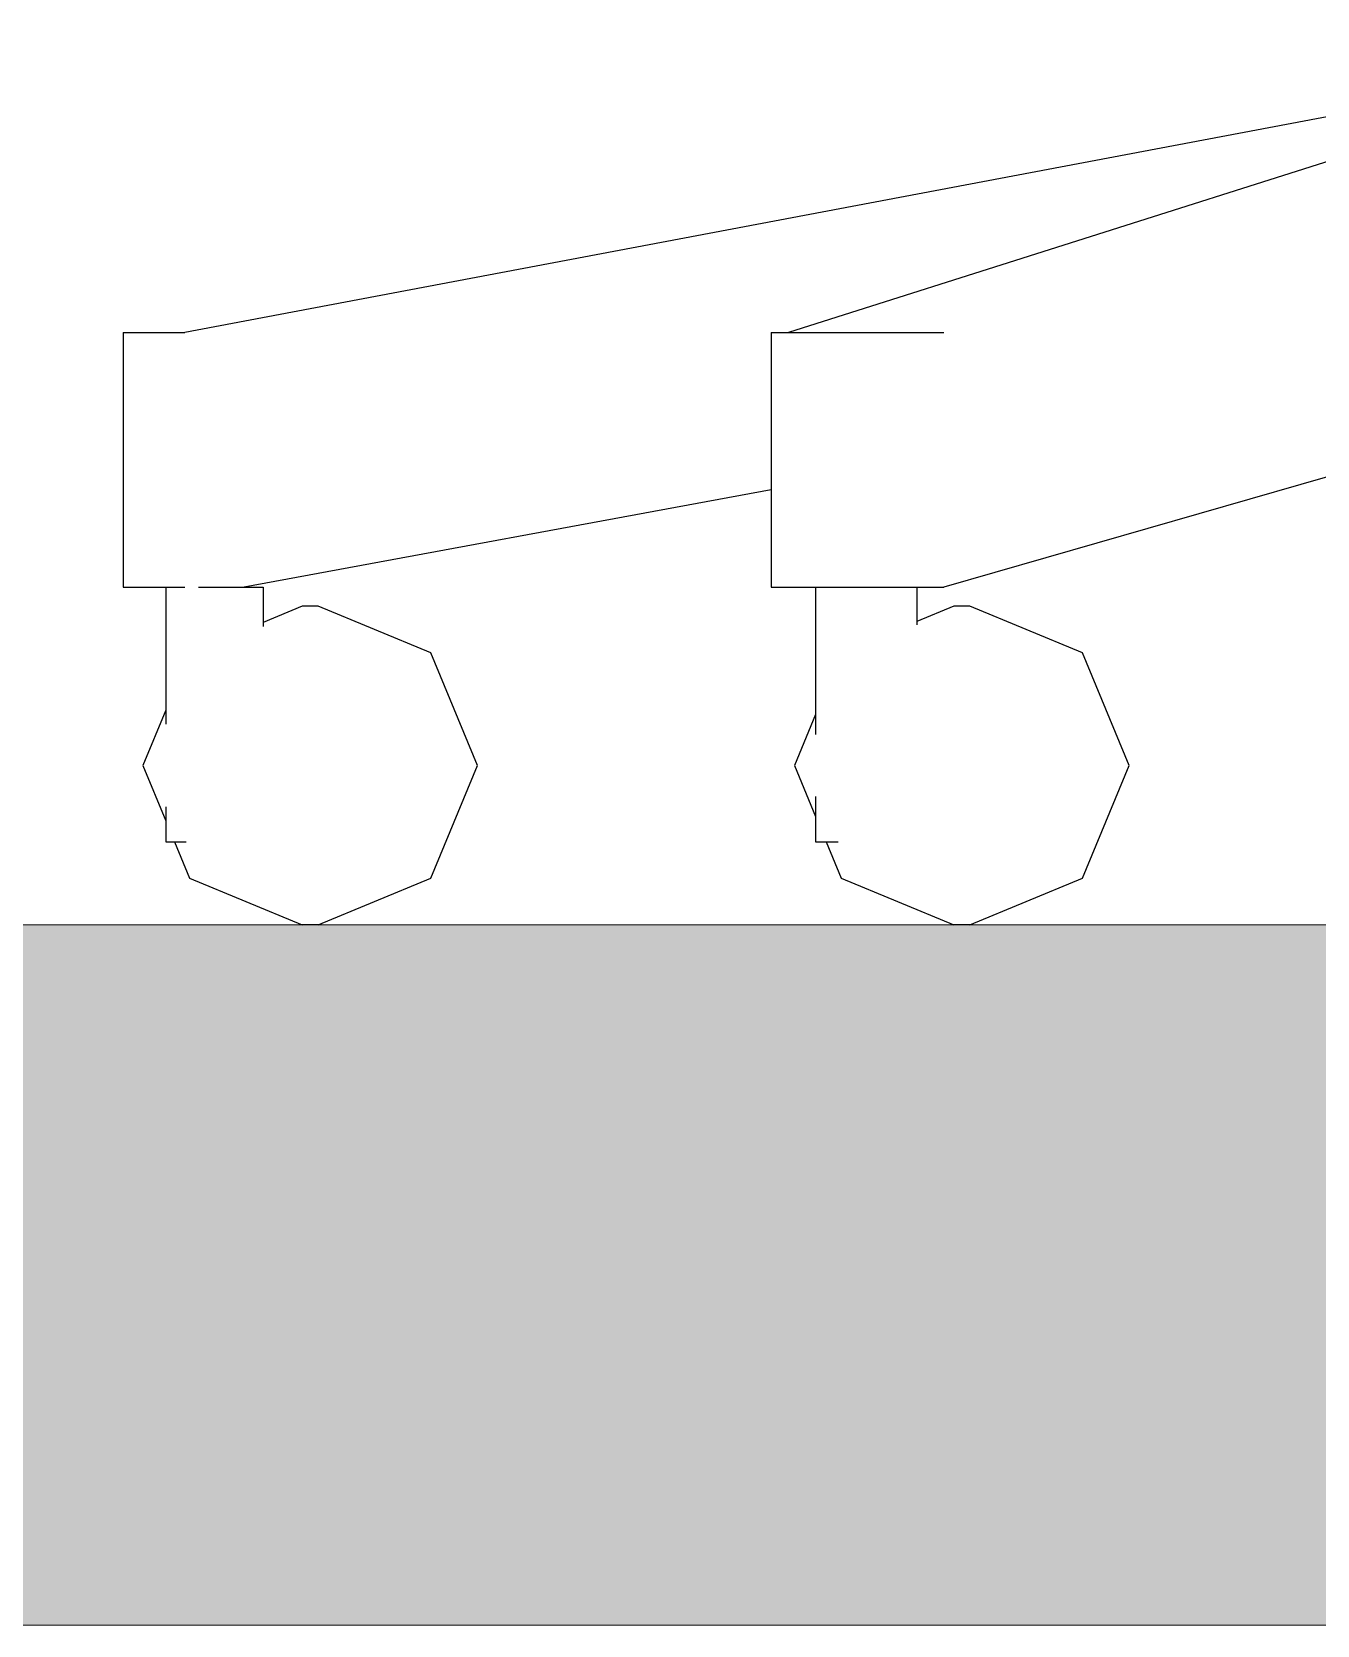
# Model space of a CAD drawing. Header units: millimetres. Extents: x 2336463 to 2579121, y 595385 to 778077.
# Drawn here: x 2524808.9 to 2525010.7, y 663476.2 to 663726.4 of the extents above; entities that cross this region are included whole.
import ezdxf

# ---------------------------------------------------------------- set-up
doc = ezdxf.new("R2010")
doc.units = ezdxf.units.MM
doc.header["$MEASUREMENT"] = 0
doc.linetypes.add('Wipeout_Contour', pattern=[1000, 0, -1000])
doc.layers.add('1 Планировка_Ном._пера__1', color=7, linetype='Continuous', lineweight=13)
doc.layers.add('Конструктив - Стены Несущие_Ном._пера__1', color=7, linetype='Continuous', lineweight=13)
doc.layers.add('Интерьер - Мебель', color=7, linetype='Continuous')
doc.layers.add('Интерьер - Мебель_Ном._пера__62', color=7, linetype='Continuous', lineweight=25, true_color=0xaaaaaa)

msp = doc.modelspace()

# ---------------------------------------------------------------- hatches: boundary and pattern name
at = {"layer": 'Конструктив - Стены Несущие_Ном._пера__1', "linetype": 'Continuous', "lineweight": 13}
h = msp.add_hatch(dxfattribs=at)
h.set_pattern_fill('AR_CONC', style=0, pattern_type=2)
h.set_pattern_definition([(50, (2086872.01, 585813.69), (-182.18467, 15.939086), [19.05, -209.55]), (355, (2086872.01, 585813.69), (-35.24342, 191.056845), [15.24, -167.640584]), (100.451445, (2086887.2, 585812.36), (146.94125, 175.11775), [16.19001, -178.090245]), (46.1842, (2086872.01, 585864.49), (-271.07904, 42.04233), [28.575, -314.325]), (96.63556, (2086894.6, 585860.98), (237.40413, 247.42612), [24.28502, -267.1356]), (351.18415, (2086872.01, 585864.49), (237.40413, 247.42612), [22.85997, -251.45973]), (21, (2086897.41, 585851.79), (-151.61439, 102.2652), [19.05, -209.55]), (326, (2086897.41, 585851.79), (61.80203, 184.18797), [15.24, -167.64]), (71.451445, (2086910.05, 585843.26), (213.41642, 81.92277), [16.19001, -178.08994]), (37.5, (2086872.015, 585813.686), (3.088603, 84.555039), [0, -165.608, 0, -170.18, 0, -168.275]), (7.5, (2086872.015, 585813.69), (66.819663, 100.180575), [0, -97.028, 0, -161.798, 0, -64.135]), (327.5, (2086815.37, 585813.686), (-135.590595, 5.728744), [0, -63.5, 0, -198.12, 0, -262.89]), (317.5, (2086789.97, 585813.69), (148.12918, 25.42649), [0, -82.55, 0, -131.572, 0, -186.69])])
h.paths.add_polyline_path([(2521493.96, 663476.17), (2527093.96, 663476.17), (2527093.96, 663586.17), (2521493.96, 663586.17)])

# ---------------------------------------------------------------- linework, layer by layer
at = {"layer": '1 Планировка_Ном._пера__1', "color": 7, "linetype": 'Continuous', "lineweight": 13}
msp.add_line((2527093.96, 663476.17), (2521493.96, 663476.17), dxfattribs=at)
at = {"layer": 'Конструктив - Стены Несущие_Ном._пера__1', "color": 7, "linetype": 'Continuous', "lineweight": 13, "flags": 128}
msp.add_lwpolyline([(2521493.96, 663476.17), (2527093.96, 663476.17), (2527093.96, 663586.17), (2521493.96, 663586.17)], close=True, dxfattribs=at)

# ---------------------------------------------------------------- wipeouts: each hides what was drawn before it
at = {"color": 254, "linetype": 'Wipeout_Contour', "lineweight": 0, "ltscale": 15664113.58435454}
msp.add_wipeout([(2524832.88, 663639.17), (2524925, 663656.56), (2524925, 663679.17), (2524927.69, 663679.17), (2525066.73, 663723.31), (2524832.88, 663679.17)], dxfattribs=at).dxf.layer = 'Интерьер - Мебель'
at = {"color": 254, "linetype": 'Wipeout_Contour', "lineweight": 0, "ltscale": 10442358.2875477}
msp.add_wipeout([(2524824.1, 663679.17), (2524823.19, 663679.17), (2524823.19, 663639.17), (2524824.1, 663639.17)], dxfattribs=at).dxf.layer = 'Интерьер - Мебель'
at = {"color": 254, "linetype": 'Wipeout_Contour', "lineweight": 0, "ltscale": 10442325.2565223}
msp.add_wipeout([(2524830.37, 663605.05), (2524829.89, 663604.67), (2524829.89, 663599.17), (2524830.37, 663599.17)], dxfattribs=at).dxf.layer = 'Интерьер - Мебель'
at = {"color": 254, "linetype": 'Wipeout_Contour', "lineweight": 0, "ltscale": 10442724.31141918}
msp.add_wipeout([(2524931.95, 663599.17), (2524935.17, 663599.17), (2524935.17, 663599.94), (2524931.95, 663606.31)], dxfattribs=at).dxf.layer = 'Интерьер - Мебель'

# ---------------------------------------------------------------- next in the draw order: wipeouts: each hides what was drawn before it
at = {"color": 254, "linetype": 'Wipeout_Contour', "lineweight": 0, "ltscale": 18275714.81741901}
msp.add_wipeout([(2525066.73, 663723.31), (2524927.69, 663679.17), (2524952.12, 663679.17), (2525105.53, 663723.31), (2525093.25, 663724.28), (2525084.18, 663723.88), (2525083.02, 663724.16)], dxfattribs=at).dxf.layer = 'Интерьер - Мебель'
at = {"color": 254, "linetype": 'Wipeout_Contour', "lineweight": 0, "ltscale": 10442569.06637224}
msp.add_wipeout([(2524832.88, 663639.17), (2524842.21, 663639.17), (2524925, 663654.44), (2524925, 663656.56)], dxfattribs=at).dxf.layer = 'Интерьер - Мебель'
at = {"color": 254, "linetype": 'Wipeout_Contour', "lineweight": 0, "ltscale": 7831746.957656892}
msp.add_wipeout([(2524830.37, 663605.05), (2524830.37, 663599.17), (2524833.08, 663599.17)], dxfattribs=at).dxf.layer = 'Интерьер - Мебель'
at = {"color": 254, "linetype": 'Wipeout_Contour', "lineweight": 0, "ltscale": 7832047.440597462}
msp.add_wipeout([(2524935.17, 663599.17), (2524935.51, 663599.17), (2524935.17, 663599.94)], dxfattribs=at).dxf.layer = 'Интерьер - Мебель'

# ---------------------------------------------------------------- next in the draw order: wipeouts: each hides what was drawn before it
at = {"color": 254, "linetype": 'Wipeout_Contour', "lineweight": 0, "ltscale": 10443174.49730428}
msp.add_wipeout([(2524952.12, 663639.17), (2525105.53, 663683.31), (2525105.53, 663723.31), (2524952.12, 663679.17)], dxfattribs=at).dxf.layer = 'Интерьер - Мебель'
at = {"color": 254, "linetype": 'Wipeout_Contour', "lineweight": 0, "ltscale": 10442377.03409106}
msp.add_wipeout([(2524824.1, 663679.17), (2524824.1, 663639.17), (2524832.88, 663639.17), (2524832.88, 663679.17)], dxfattribs=at).dxf.layer = 'Интерьер - Мебель'
at = {"color": 254, "linetype": 'Wipeout_Contour', "lineweight": 0, "ltscale": 10442762.06482404}
msp.add_wipeout([(2524925, 663679.17), (2524925, 663639.17), (2524931.03, 663639.17), (2524931.03, 663679.17)], dxfattribs=at).dxf.layer = 'Интерьер - Мебель'

# ---------------------------------------------------------------- next in the draw order: linework, layer by layer
at = {"layer": 'Интерьер - Мебель_Ном._пера__62', "color": 253, "linetype": 'Continuous', "lineweight": 25, "true_color": 0xaaaaaa}
for p, q in [((2524823.19, 663679.17), (2524824.1, 663679.17)), ((2524823.19, 663679.17), (2524823.19, 663639.17)), ((2524824.1, 663679.17), (2524832.88, 663679.17)), ((2524925, 663679.17), (2524925, 663639.17)), ((2524823.19, 663639.17), (2524824.1, 663639.17))]:
    msp.add_line(p, q, dxfattribs=at)

# ---------------------------------------------------------------- next in the draw order: wipeouts: each hides what was drawn before it
at = {"color": 254, "linetype": 'Wipeout_Contour', "lineweight": 0, "ltscale": 10442795.47150074}
msp.add_wipeout([(2524942.27, 663679.17), (2524931.03, 663679.17), (2524931.03, 663639.17), (2524942.27, 663639.17)], dxfattribs=at).dxf.layer = 'Интерьер - Мебель'
at = {"color": 254, "linetype": 'Wipeout_Contour', "lineweight": 0, "ltscale": 10442352.02415772}
msp.add_wipeout([(2524830.37, 663639.17), (2524829.89, 663639.17), (2524829.89, 663617.66), (2524830.37, 663617.28)], dxfattribs=at).dxf.layer = 'Интерьер - Мебель'

# ---------------------------------------------------------------- next in the draw order: linework, layer by layer
at = {"layer": 'Интерьер - Мебель_Ном._пера__62', "color": 253, "linetype": 'Continuous', "lineweight": 25, "true_color": 0xaaaaaa}
msp.add_line((2524925, 663679.17), (2524931.03, 663679.17), dxfattribs=at)

# ---------------------------------------------------------------- next in the draw order: wipeouts: each hides what was drawn before it
at = {"color": 254, "linetype": 'Wipeout_Contour', "lineweight": 0, "ltscale": 10442836.25605884}
msp.add_wipeout([(2524942.27, 663639.17), (2524952.12, 663639.17), (2524952.12, 663679.17), (2524942.27, 663679.17)], dxfattribs=at).dxf.layer = 'Интерьер - Мебель'
at = {"color": 254, "linetype": 'Wipeout_Contour', "lineweight": 0, "ltscale": 10442364.62670267}
msp.add_wipeout([(2524835.06, 663639.17), (2524830.37, 663639.17), (2524830.37, 663617.28), (2524835.06, 663627.46)], dxfattribs=at).dxf.layer = 'Интерьер - Мебель'
at = {"color": 254, "linetype": 'Wipeout_Contour', "lineweight": 0, "ltscale": 10442753.1177432}
msp.add_wipeout([(2524931.95, 663639.17), (2524931.95, 663616.02), (2524935.17, 663622.39), (2524935.17, 663639.17)], dxfattribs=at).dxf.layer = 'Интерьер - Мебель'

# ---------------------------------------------------------------- next in the draw order: linework, layer by layer
at = {"layer": 'Интерьер - Мебель_Ном._пера__62', "color": 253, "linetype": 'Continuous', "lineweight": 25, "true_color": 0xaaaaaa}
for p, q in [((2525083.02, 663726.39), (2524832.88, 663679.17)), ((2525075.34, 663726.04), (2524927.69, 663679.17)), ((2525105.53, 663683.31), (2524952.12, 663639.17)), ((2524931.03, 663679.17), (2524942.27, 663679.17)), ((2524942.27, 663679.17), (2524952.12, 663679.17)), ((2524824.1, 663639.17), (2524832.88, 663639.17)), ((2524925, 663639.17), (2524931.03, 663639.17))]:
    msp.add_line(p, q, dxfattribs=at)

# ---------------------------------------------------------------- next in the draw order: wipeouts: each hides what was drawn before it
at = {"color": 254, "linetype": 'Wipeout_Contour', "lineweight": 0, "ltscale": 13052982.81360209}
msp.add_wipeout([(2524841.2, 663639.17), (2524835.06, 663639.17), (2524835.06, 663627.46), (2524835.63, 663628.84), (2524841.2, 663631.14)], dxfattribs=at).dxf.layer = 'Интерьер - Мебель'
at = {"color": 254, "linetype": 'Wipeout_Contour', "lineweight": 0, "ltscale": 13053466.9894648}
msp.add_wipeout([(2524941.17, 663639.17), (2524935.17, 663639.17), (2524935.17, 663622.39), (2524937.95, 663628.84), (2524941.17, 663630.13)], dxfattribs=at).dxf.layer = 'Интерьер - Мебель'

# ---------------------------------------------------------------- next in the draw order: wipeouts: each hides what was drawn before it
at = {"color": 254, "linetype": 'Wipeout_Contour', "lineweight": 0, "ltscale": 10442410.06163867}
msp.add_wipeout([(2524841.2, 663631.14), (2524845.2, 663632.98), (2524845.2, 663639.17), (2524841.2, 663639.17)], dxfattribs=at).dxf.layer = 'Интерьер - Мебель'
at = {"color": 254, "linetype": 'Wipeout_Contour', "lineweight": 0, "ltscale": 10442798.81526565}
msp.add_wipeout([(2524941.17, 663639.17), (2524941.17, 663630.13), (2524946.42, 663632.42), (2524946.42, 663639.17)], dxfattribs=at).dxf.layer = 'Интерьер - Мебель'

# ---------------------------------------------------------------- next in the draw order: linework, layer by layer
at = {"layer": 'Интерьер - Мебель_Ном._пера__62', "color": 253, "linetype": 'Continuous', "lineweight": 25, "true_color": 0xaaaaaa}
for p, q in [((2524925, 663654.44), (2524842.21, 663639.17)), ((2524835.06, 663639.17), (2524841.2, 663639.17)), ((2524841.2, 663639.17), (2524845.2, 663639.17)), ((2524931.03, 663639.17), (2524942.27, 663639.17))]:
    msp.add_line(p, q, dxfattribs=at)

# ---------------------------------------------------------------- next in the draw order: wipeouts: each hides what was drawn before it
at = {"color": 254, "linetype": 'Wipeout_Contour', "lineweight": 0, "ltscale": 10442812.52429872}
msp.add_wipeout([(2524946.42, 663632.42), (2524947.86, 663633.26), (2524947.86, 663639.17), (2524946.42, 663639.17)], dxfattribs=at).dxf.layer = 'Интерьер - Мебель'
at = {"color": 254, "linetype": 'Wipeout_Contour', "lineweight": 0, "ltscale": 10442414.90688942}
msp.add_wipeout([(2524836.12, 663628.84), (2524838.56, 663626.72), (2524854.13, 663633.17), (2524853.82, 663636.17)], dxfattribs=at).dxf.layer = 'Интерьер - Мебель'

# ---------------------------------------------------------------- next in the draw order: linework, layer by layer
at = {"layer": 'Интерьер - Мебель_Ном._пера__62', "color": 253, "linetype": 'Continuous', "lineweight": 25, "true_color": 0xaaaaaa}
msp.add_line((2524942.27, 663639.17), (2524952.12, 663639.17), dxfattribs=at)

# ---------------------------------------------------------------- next in the draw order: wipeouts: each hides what was drawn before it
at = {"color": 254, "linetype": 'Wipeout_Contour', "lineweight": 0, "ltscale": 10442810.90146133}
msp.add_wipeout([(2524956.18, 663636.17), (2524938.48, 663628.84), (2524940.92, 663626.72), (2524956.49, 663633.17)], dxfattribs=at).dxf.layer = 'Интерьер - Мебель'
at = {"color": 254, "linetype": 'Wipeout_Contour', "lineweight": 0, "ltscale": 10442357.48392121}
msp.add_wipeout([(2524836.12, 663628.84), (2524828.79, 663611.17), (2524832.11, 663611.17), (2524838.56, 663626.72)], dxfattribs=at).dxf.layer = 'Интерьер - Мебель'

# ---------------------------------------------------------------- next in the draw order: wipeouts: each hides what was drawn before it
at = {"color": 254, "linetype": 'Wipeout_Contour', "lineweight": 0, "ltscale": 10442753.4788204}
msp.add_wipeout([(2524934.47, 663611.17), (2524940.92, 663626.72), (2524938.48, 663628.84), (2524931.16, 663611.17)], dxfattribs=at).dxf.layer = 'Интерьер - Мебель'
at = {"color": 254, "linetype": 'Wipeout_Contour', "lineweight": 0, "ltscale": 10442340.64877801}
msp.add_wipeout([(2524828.79, 663611.17), (2524836.12, 663593.49), (2524838.56, 663595.61), (2524832.11, 663611.17)], dxfattribs=at).dxf.layer = 'Интерьер - Мебель'

# ---------------------------------------------------------------- next in the draw order: wipeouts: each hides what was drawn before it
at = {"color": 254, "linetype": 'Wipeout_Contour', "lineweight": 0, "ltscale": 10442736.6443156}
msp.add_wipeout([(2524940.92, 663595.61), (2524934.47, 663611.17), (2524931.16, 663611.17), (2524938.48, 663593.49)], dxfattribs=at).dxf.layer = 'Интерьер - Мебель'
at = {"color": 254, "linetype": 'Wipeout_Contour', "lineweight": 0, "ltscale": 10442374.16342348}
msp.add_wipeout([(2524838.56, 663595.61), (2524836.12, 663593.49), (2524853.82, 663586.17), (2524854.13, 663589.17)], dxfattribs=at).dxf.layer = 'Интерьер - Мебель'

# ---------------------------------------------------------------- next in the draw order: wipeouts: each hides what was drawn before it
at = {"color": 254, "linetype": 'Wipeout_Contour', "lineweight": 0, "ltscale": 10442438.69967763}
msp.add_wipeout([(2524869.7, 663595.61), (2524854.13, 663589.17), (2524853.82, 663586.17), (2524871.51, 663593.49)], dxfattribs=at).dxf.layer = 'Интерьер - Мебель'
at = {"color": 254, "linetype": 'Wipeout_Contour', "lineweight": 0, "ltscale": 10442770.15954054}
msp.add_wipeout([(2524938.48, 663593.49), (2524956.18, 663586.17), (2524956.49, 663589.17), (2524940.92, 663595.61)], dxfattribs=at).dxf.layer = 'Интерьер - Мебель'

# ---------------------------------------------------------------- next in the draw order: wipeouts: each hides what was drawn before it
at = {"color": 254, "linetype": 'Wipeout_Contour', "lineweight": 0, "ltscale": 10442496.16062734}
msp.add_wipeout([(2524876.15, 663611.17), (2524869.7, 663595.61), (2524871.51, 663593.49), (2524878.84, 663611.17)], dxfattribs=at).dxf.layer = 'Интерьер - Мебель'
at = {"color": 254, "linetype": 'Wipeout_Contour', "lineweight": 0, "ltscale": 10442834.69595671}
msp.add_wipeout([(2524972.06, 663595.61), (2524956.49, 663589.17), (2524956.18, 663586.17), (2524973.87, 663593.49)], dxfattribs=at).dxf.layer = 'Интерьер - Мебель'

# ---------------------------------------------------------------- next in the draw order: wipeouts: each hides what was drawn before it
at = {"color": 254, "linetype": 'Wipeout_Contour', "lineweight": 0, "ltscale": 10442512.99556185}
msp.add_wipeout([(2524869.7, 663626.72), (2524876.15, 663611.17), (2524878.84, 663611.17), (2524871.51, 663628.84)], dxfattribs=at).dxf.layer = 'Интерьер - Мебель'
at = {"color": 254, "linetype": 'Wipeout_Contour', "lineweight": 0, "ltscale": 10442892.15657232}
msp.add_wipeout([(2524978.51, 663611.17), (2524972.06, 663595.61), (2524973.87, 663593.49), (2524981.2, 663611.17)], dxfattribs=at).dxf.layer = 'Интерьер - Мебель'

# ---------------------------------------------------------------- next in the draw order: wipeouts: each hides what was drawn before it
at = {"color": 254, "linetype": 'Wipeout_Contour', "lineweight": 0, "ltscale": 10442479.44293371}
msp.add_wipeout([(2524854.13, 663633.17), (2524869.7, 663626.72), (2524871.51, 663628.84), (2524853.82, 663636.17)], dxfattribs=at).dxf.layer = 'Интерьер - Мебель'
at = {"color": 254, "linetype": 'Wipeout_Contour', "lineweight": 0, "ltscale": 10442908.99086845}
msp.add_wipeout([(2524972.06, 663626.72), (2524978.51, 663611.17), (2524981.2, 663611.17), (2524973.87, 663628.84)], dxfattribs=at).dxf.layer = 'Интерьер - Мебель'

# ---------------------------------------------------------------- next in the draw order: wipeouts: each hides what was drawn before it
at = {"color": 254, "linetype": 'Wipeout_Contour', "lineweight": 0, "ltscale": 18274218.1608021}
msp.add_wipeout([(2524835.63, 663628.84), (2524836.12, 663628.84), (2524853.82, 663636.17), (2524851.3, 663636.17), (2524845.2, 663633.64), (2524845.2, 663632.98), (2524841.2, 663631.14)], dxfattribs=at).dxf.layer = 'Интерьер - Мебель'
at = {"color": 254, "linetype": 'Wipeout_Contour', "lineweight": 0, "ltscale": 10442875.43766779}
msp.add_wipeout([(2524956.49, 663633.17), (2524972.06, 663626.72), (2524973.87, 663628.84), (2524956.18, 663636.17)], dxfattribs=at).dxf.layer = 'Интерьер - Мебель'

# ---------------------------------------------------------------- next in the draw order: linework, layer by layer
at = {"layer": 'Интерьер - Мебель_Ном._пера__62', "color": 253, "linetype": 'Continuous', "lineweight": 25, "true_color": 0xaaaaaa}
msp.add_line((2524853.82, 663636.17), (2524851.3, 663636.17), dxfattribs=at)

# ---------------------------------------------------------------- next in the draw order: wipeouts: each hides what was drawn before it
at = {"color": 254, "linetype": 'Wipeout_Contour', "lineweight": 0, "ltscale": 20885610.82073803}
msp.add_wipeout([(2524941.17, 663630.13), (2524937.95, 663628.84), (2524938.48, 663628.84), (2524956.18, 663636.17), (2524953.66, 663636.17), (2524947.86, 663633.76), (2524947.86, 663633.26), (2524946.42, 663632.42)], dxfattribs=at).dxf.layer = 'Интерьер - Мебель'
at = {"color": 254, "linetype": 'Wipeout_Contour', "lineweight": 0, "ltscale": 20884698.13241977}
msp.add_wipeout([(2524826.28, 663611.17), (2524828.79, 663611.17), (2524836.12, 663628.84), (2524835.63, 663628.84), (2524835.06, 663627.46), (2524830.37, 663617.28), (2524829.89, 663617.66), (2524829.89, 663619.87)], dxfattribs=at).dxf.layer = 'Интерьер - Мебель'

# ---------------------------------------------------------------- next in the draw order: linework, layer by layer
at = {"layer": 'Интерьер - Мебель_Ном._пера__62', "color": 253, "linetype": 'Continuous', "lineweight": 25, "true_color": 0xaaaaaa}
for p, q in [((2524829.89, 663639.17), (2524829.89, 663617.66)), ((2524956.18, 663636.17), (2524953.66, 663636.17))]:
    msp.add_line(p, q, dxfattribs=at)

# ---------------------------------------------------------------- next in the draw order: wipeouts: each hides what was drawn before it
at = {"color": 254, "linetype": 'Wipeout_Contour', "lineweight": 0, "ltscale": 18274801.15361053}
msp.add_wipeout([(2524928.64, 663611.17), (2524931.16, 663611.17), (2524938.48, 663628.84), (2524937.95, 663628.84), (2524935.17, 663622.39), (2524931.95, 663616.02), (2524931.95, 663619.16)], dxfattribs=at).dxf.layer = 'Интерьер - Мебель'
at = {"color": 254, "linetype": 'Wipeout_Contour', "lineweight": 0, "ltscale": 23495240.2779716}
msp.add_wipeout([(2524826.28, 663611.17), (2524829.89, 663602.46), (2524829.89, 663604.67), (2524830.37, 663605.05), (2524833.08, 663599.17), (2524831.25, 663599.17), (2524833.61, 663593.49), (2524836.12, 663593.49), (2524828.79, 663611.17)], dxfattribs=at).dxf.layer = 'Интерьер - Мебель'

# ---------------------------------------------------------------- next in the draw order: linework, layer by layer
at = {"layer": 'Интерьер - Мебель_Ном._пера__62', "color": 253, "linetype": 'Continuous', "lineweight": 25, "true_color": 0xaaaaaa}
for p, q in [((2524931.95, 663639.17), (2524931.95, 663616.02)), ((2524829.89, 663619.87), (2524826.28, 663611.17)), ((2524826.28, 663611.17), (2524829.89, 663602.46)), ((2524829.89, 663604.67), (2524829.89, 663599.17)), ((2524829.89, 663599.17), (2524830.37, 663599.17))]:
    msp.add_line(p, q, dxfattribs=at)

# ---------------------------------------------------------------- next in the draw order: wipeouts: each hides what was drawn before it
at = {"color": 254, "linetype": 'Wipeout_Contour', "lineweight": 0, "ltscale": 23496132.19249878}
msp.add_wipeout([(2524928.64, 663611.17), (2524931.95, 663603.17), (2524931.95, 663606.31), (2524935.17, 663599.94), (2524935.51, 663599.17), (2524933.61, 663599.17), (2524935.97, 663593.49), (2524938.48, 663593.49), (2524931.16, 663611.17)], dxfattribs=at).dxf.layer = 'Интерьер - Мебель'
at = {"color": 254, "linetype": 'Wipeout_Contour', "lineweight": 0, "ltscale": 10442365.42353874}
msp.add_wipeout([(2524853.82, 663586.17), (2524836.12, 663593.49), (2524833.61, 663593.49), (2524851.3, 663586.17)], dxfattribs=at).dxf.layer = 'Интерьер - Мебель'

# ---------------------------------------------------------------- next in the draw order: linework, layer by layer
at = {"layer": 'Интерьер - Мебель_Ном._пера__62', "color": 253, "linetype": 'Continuous', "lineweight": 25, "true_color": 0xaaaaaa}
for p, q in [((2524931.95, 663619.16), (2524928.64, 663611.17)), ((2524928.64, 663611.17), (2524931.95, 663603.17)), ((2524931.95, 663606.31), (2524931.95, 663599.17)), ((2524853.82, 663586.17), (2524851.3, 663586.17))]:
    msp.add_line(p, q, dxfattribs=at)

# ---------------------------------------------------------------- next in the draw order: wipeouts: each hides what was drawn before it
at = {"color": 254, "linetype": 'Wipeout_Contour', "lineweight": 0, "ltscale": 20884854.85526196}
msp.add_wipeout([(2524838.56, 663626.72), (2524832.11, 663611.17), (2524838.56, 663595.61), (2524854.13, 663589.17), (2524869.7, 663595.61), (2524876.15, 663611.17), (2524869.7, 663626.72), (2524854.13, 663633.17)], dxfattribs=at).dxf.layer = 'Интерьер - Мебель'
at = {"color": 254, "linetype": 'Wipeout_Contour', "lineweight": 0, "ltscale": 10442761.41965588}
msp.add_wipeout([(2524935.97, 663593.49), (2524953.66, 663586.17), (2524956.18, 663586.17), (2524938.48, 663593.49)], dxfattribs=at).dxf.layer = 'Интерьер - Мебель'

# ---------------------------------------------------------------- next in the draw order: linework, layer by layer
at = {"layer": 'Интерьер - Мебель_Ном._пера__62', "color": 253, "linetype": 'Continuous', "lineweight": 25, "true_color": 0xaaaaaa}
for p, q in [((2524845.2, 663639.17), (2524845.2, 663632.98)), ((2524851.3, 663636.17), (2524845.2, 663633.64)), ((2524871.51, 663628.84), (2524853.82, 663636.17)), ((2524878.84, 663611.17), (2524871.51, 663628.84)), ((2524871.51, 663593.49), (2524878.84, 663611.17)), ((2524830.37, 663599.17), (2524833.08, 663599.17)), ((2524831.25, 663599.17), (2524833.61, 663593.49)), ((2524833.61, 663593.49), (2524851.3, 663586.17)), ((2524853.82, 663586.17), (2524871.51, 663593.49)), ((2524956.18, 663586.17), (2524953.66, 663586.17))]:
    msp.add_line(p, q, dxfattribs=at)

# ---------------------------------------------------------------- next in the draw order: wipeouts: each hides what was drawn before it
at = {"color": 254, "linetype": 'Wipeout_Contour', "lineweight": 0, "ltscale": 20885646.84613518}
msp.add_wipeout([(2524934.47, 663611.17), (2524940.92, 663595.61), (2524956.49, 663589.17), (2524972.06, 663595.61), (2524978.51, 663611.17), (2524972.06, 663626.72), (2524956.49, 663633.17), (2524940.92, 663626.72)], dxfattribs=at).dxf.layer = 'Интерьер - Мебель'

# ---------------------------------------------------------------- next in the draw order: linework, layer by layer
at = {"layer": 'Интерьер - Мебель_Ном._пера__62', "color": 253, "linetype": 'Continuous', "lineweight": 25, "true_color": 0xaaaaaa}
for p, q in [((2524947.86, 663639.17), (2524947.86, 663633.26)), ((2524953.66, 663636.17), (2524947.86, 663633.76)), ((2524973.87, 663628.84), (2524956.18, 663636.17)), ((2524981.2, 663611.17), (2524973.87, 663628.84)), ((2524973.87, 663593.49), (2524981.2, 663611.17)), ((2524931.95, 663599.17), (2524935.17, 663599.17)), ((2524933.61, 663599.17), (2524935.97, 663593.49)), ((2524935.17, 663599.17), (2524935.51, 663599.17)), ((2524935.97, 663593.49), (2524953.66, 663586.17)), ((2524956.18, 663586.17), (2524973.87, 663593.49))]:
    msp.add_line(p, q, dxfattribs=at)

doc.saveas('drawing.dxf')
